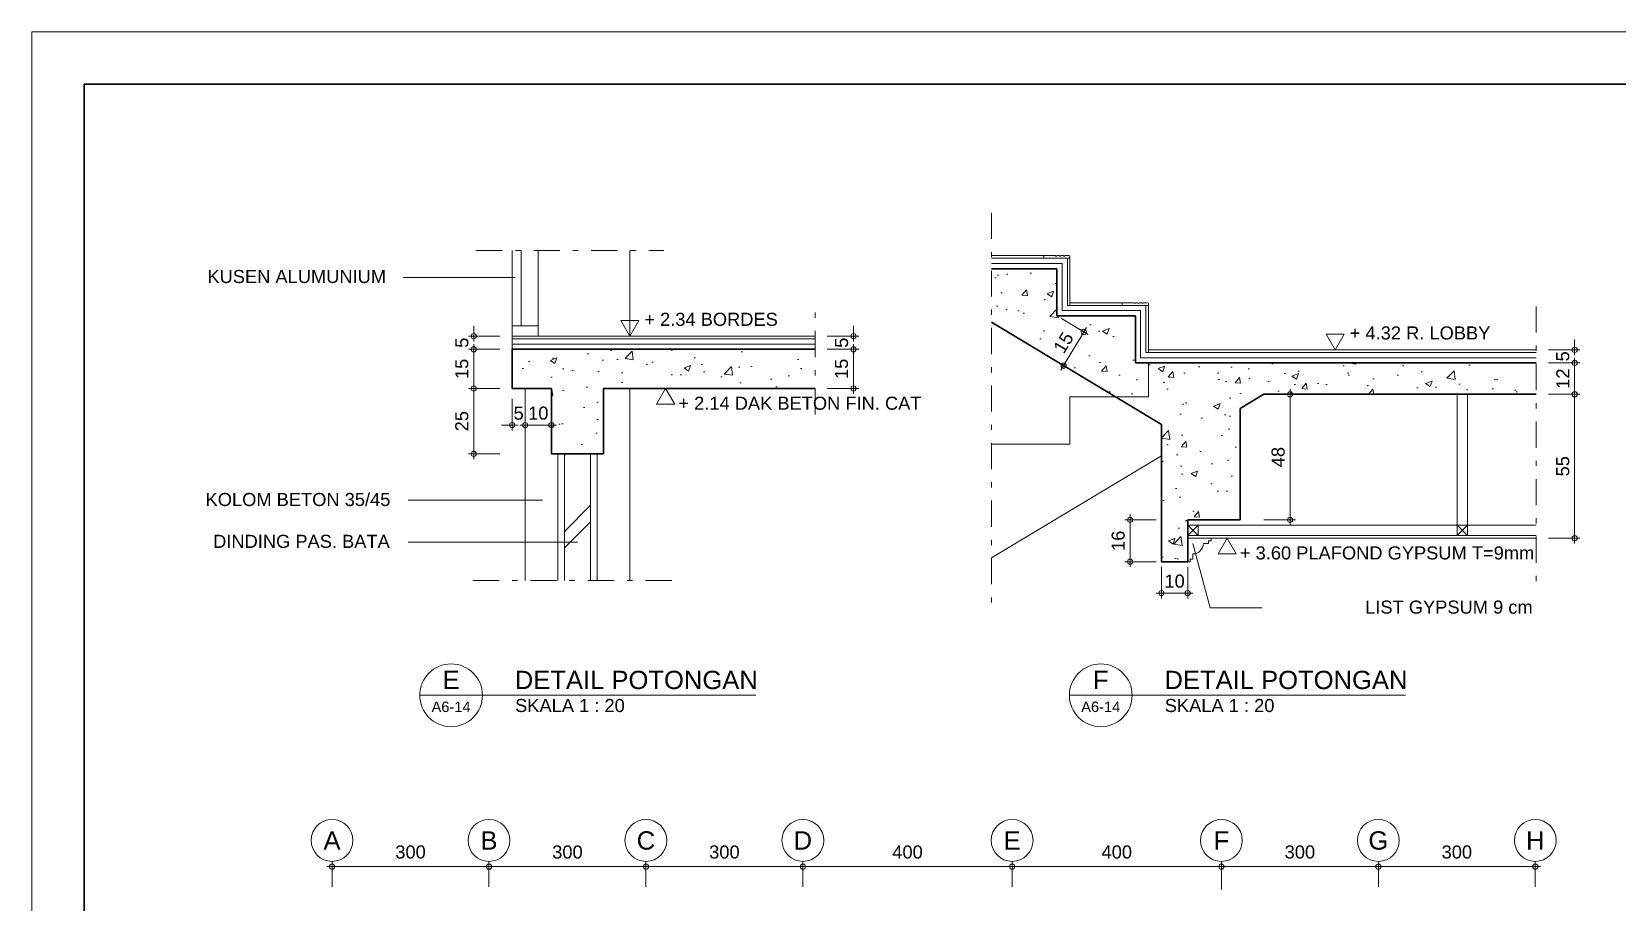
# Model space of a CAD drawing. Header units: millimetres. Extents: x -11 to 1625, y -267 to 180.
# Drawn here: x 911.21 to 941.52, y -118.64 to -102 of the extents above; entities that cross this region are included whole.
import ezdxf
from ezdxf.enums import TextEntityAlignment as Align

# ---------------------------------------------------------------- set-up
doc = ezdxf.new("R2010")
doc.units = ezdxf.units.MM
doc.linetypes.add('DASHDOT', pattern=[1, 0.5, -0.25, 0, -0.25])
for name, color, linetype, lineweight in [('ars', 11, 'Continuous', 5), ('blk', 1, 'Continuous', 30), ('GRS KOP', 1, 'Continuous', 35), ('kop', 7, 'Continuous', 20), ('kus', 63, 'Continuous', 15), ('lan', 7, 'Continuous', 15), ('not', 7, 'Continuous', 20), ('pla', 213, 'Continuous', 15), ('tem', 5, 'Continuous', 20), ('u', 6, 'Continuous', 20)]:
    doc.layers.add(name, color=color, linetype=linetype, lineweight=lineweight)
doc.styles.add('BARU', font='complex.shx')
doc.styles.add('S', font='SIMPLEX', dxfattribs={"width": 1.1})
doc.styles.get("Standard").update_dxf_attribs({"font": 'ARIALUNI.TTF'})
doc.linetypes.add('BATTING', pattern='A,0.0001,-0.1,[134,ltypeshp.shx,S=0.1,R=0,X=-0.1,Y=0],-0.2,[134,ltypeshp.shx,S=0.1,R=180,X=0.1,Y=0],-0.1', length=0.4001)
doc.dimstyles.new('SK-20', dxfattribs={"dimtxt": 0.25, "dimasz": 0.1, "dimexe": 0.1, "dimexo": 0, "dimgap": 0.1, "dimtad": 1, "dimdec": 0, "dimlfac": 20, "dimzin": 12, "dimdsep": 46, "dimtxsty": 'Standard', "dimblk": 'BULAT', "dimcen": 0.1, "dimdle": 0.1, "dimclrd": 256, "dimclre": 256, "dimclrt": 256, "dimadec": 0, "dimazin": 3, "dimtfac": 1, "dimtdec": 0, "dimtix": 1, "dimtofl": 0, "dimtmove": 0, "dimatfit": 3, "dimldrblk": 'BULAT', "dimfxl": 0, "dimtolj": 1, "dimtzin": 0, "dimlwd": -1, "dimlwe": -1, "dimarcsym": 0})
doc.dimstyles.new('SK100', dxfattribs={"dimtxt": 0.25, "dimasz": 0.1, "dimexe": 0.1, "dimexo": 0, "dimgap": 0.15, "dimtad": 1, "dimdec": 0, "dimlfac": 100, "dimzin": 12, "dimdsep": 46, "dimtxsty": 'Standard', "dimblk": 'BULAT', "dimcen": 0.1, "dimclrd": 256, "dimclre": 256, "dimclrt": 256, "dimadec": 0, "dimazin": 3, "dimtfac": 1, "dimtdec": 0, "dimtofl": 0, "dimtmove": 0, "dimatfit": 3, "dimldrblk": 'BULAT', "dimfxl": 0, "dimtolj": 1, "dimtzin": 0, "dimlwd": -1, "dimlwe": -1, "dimarcsym": 0})

# ---------------------------------------------------------------- blocks, each defined once
blk = doc.blocks.new('PEIL')
blk.add_lwpolyline([(-0.188, 0.325), (0.188, 0.325), (0, 0)], close=True)
at = {"style": 'S', "width": 1.1, "flags": 4}
blk.add_attdef('CAT', (0.265, 0.036), '', height=0.2, dxfattribs=at)
blk = doc.blocks.new('BULAT')
for p, q in [((-1, 0), (1, 0)), ((0, -1), (0, 1))]:
    blk.add_line(p, q)
blk.add_circle((0, 0), 0.5)
blk = doc.blocks.new('*D2937')
at = {"layer": 'Defpoints', "color": 0, "ltscale": 0.15}
for p in [(920.164, -107.819), (919.664, -108.069), (920.164, -108.069)]:
    blk.add_point(p, dxfattribs=at)
at = {"layer": 'u', "ltscale": 0.15}
for p, q in [((920.164, -107.819), (919.564, -107.819)), ((919.664, -107.719), (919.664, -107.619)), ((920.164, -108.069), (919.564, -108.069)), ((919.664, -108.169), (919.664, -108.269))]:
    blk.add_line(p, q, dxfattribs=at)
at = {"layer": 'u', "ltscale": 0.15, "xscale": 0.1, "yscale": 0.1, "zscale": 0.1}
for p, rotation in [((919.664, -107.819), 270), ((919.664, -108.069), 90)]:
    blk.add_blockref('BULAT', p, dxfattribs=dict(at, rotation=rotation))
at = {"layer": 'u', "ltscale": 0.15, "insert": (919.437, -107.944), "char_height": 0.25, "attachment_point": 5, "rotation": 90}
blk.add_mtext('\\A1;5', dxfattribs=at)
blk = doc.blocks.new('*D2938')
at = {"layer": 'Defpoints', "color": 0, "ltscale": 0.15}
for p in [(920.164, -108.069), (919.664, -108.819), (920.164, -108.819)]:
    blk.add_point(p, dxfattribs=at)
at = {"layer": 'u', "ltscale": 0.15}
for p, q in [((920.164, -108.069), (919.564, -108.069)), ((919.664, -108.169), (919.664, -108.719)), ((920.164, -108.819), (919.564, -108.819))]:
    blk.add_line(p, q, dxfattribs=at)
at = {"layer": 'u', "ltscale": 0.15, "xscale": 0.1, "yscale": 0.1, "zscale": 0.1}
for p, rotation in [((919.664, -108.069), 90), ((919.664, -108.819), 270)]:
    blk.add_blockref('BULAT', p, dxfattribs=dict(at, rotation=rotation))
at = {"layer": 'u', "ltscale": 0.15, "insert": (919.436, -108.444), "char_height": 0.25, "attachment_point": 5, "rotation": 90}
blk.add_mtext('\\A1;15', dxfattribs=at)
blk = doc.blocks.new('*D2939')
at = {"layer": 'Defpoints', "color": 0, "ltscale": 0.15}
for p in [(920.164, -108.819), (919.664, -110.069), (920.164, -110.069)]:
    blk.add_point(p, dxfattribs=at)
at = {"layer": 'u', "ltscale": 0.15}
for p, q in [((920.164, -108.819), (919.564, -108.819)), ((919.664, -108.919), (919.664, -109.969)), ((920.164, -110.069), (919.564, -110.069))]:
    blk.add_line(p, q, dxfattribs=at)
at = {"layer": 'u', "ltscale": 0.15, "xscale": 0.1, "yscale": 0.1, "zscale": 0.1}
for p, rotation in [((919.664, -108.819), 90), ((919.664, -110.069), 270)]:
    blk.add_blockref('BULAT', p, dxfattribs=dict(at, rotation=rotation))
at = {"layer": 'u', "ltscale": 0.15, "insert": (919.436, -109.444), "char_height": 0.25, "attachment_point": 5, "rotation": 90}
blk.add_mtext('\\A1;25', dxfattribs=at)
blk = doc.blocks.new('*D2940')
at = {"layer": 'Defpoints', "color": 0, "ltscale": 0.15}
for p in [(920.397, -109.019), (920.647, -109.019), (920.647, -109.519)]:
    blk.add_point(p, dxfattribs=at)
at = {"layer": 'u', "ltscale": 0.15}
for p, q in [((920.397, -109.019), (920.397, -109.619)), ((920.647, -109.019), (920.647, -109.619)), ((920.297, -109.519), (920.197, -109.519)), ((920.747, -109.519), (920.847, -109.519))]:
    blk.add_line(p, q, dxfattribs=at)
at = {"layer": 'u', "ltscale": 0.15, "xscale": 0.1, "yscale": 0.1, "zscale": 0.1}
blk.add_blockref('BULAT', (920.397, -109.519), dxfattribs=at)
at = {"layer": 'u', "ltscale": 0.15, "xscale": 0.1, "yscale": 0.1, "zscale": 0.1, "rotation": 180}
blk.add_blockref('BULAT', (920.647, -109.519), dxfattribs=at)
at = {"layer": 'u', "ltscale": 0.15, "insert": (920.522, -109.292), "char_height": 0.25, "attachment_point": 5}
blk.add_mtext('\\A1;5', dxfattribs=at)
blk = doc.blocks.new('*D2941')
at = {"layer": 'Defpoints', "color": 0, "ltscale": 0.15}
for p in [(920.647, -109.019), (921.147, -109.019), (921.147, -109.519)]:
    blk.add_point(p, dxfattribs=at)
at = {"layer": 'u', "ltscale": 0.15}
for p, q in [((920.647, -109.019), (920.647, -109.619)), ((921.147, -109.019), (921.147, -109.619)), ((920.747, -109.519), (921.047, -109.519))]:
    blk.add_line(p, q, dxfattribs=at)
at = {"layer": 'u', "ltscale": 0.15, "xscale": 0.1, "yscale": 0.1, "zscale": 0.1, "rotation": 180}
blk.add_blockref('BULAT', (920.647, -109.519), dxfattribs=at)
at = {"layer": 'u', "ltscale": 0.15, "xscale": 0.1, "yscale": 0.1, "zscale": 0.1}
blk.add_blockref('BULAT', (921.147, -109.519), dxfattribs=at)
at = {"layer": 'u', "ltscale": 0.15, "insert": (920.897, -109.291), "char_height": 0.25, "attachment_point": 5}
blk.add_mtext('\\A1;10', dxfattribs=at)
blk = doc.blocks.new('PEILA')
blk.add_lwpolyline([(-0.188, -0.325), (0.188, -0.325), (0, 0)], close=True)
at = {"style": 'S', "width": 1.1, "flags": 4}
blk.add_attdef('CAT', (0.265, -0.289), '', height=0.2, dxfattribs=at)
blk = doc.blocks.new('*D2942')
at = {"layer": 'Defpoints', "color": 0, "ltscale": 0.15}
for p in [(940.207, -108.08), (940.207, -108.33), (940.707, -108.33)]:
    blk.add_point(p, dxfattribs=at)
at = {"layer": 'u', "ltscale": 0.15}
for p, q in [((940.707, -107.98), (940.707, -107.88)), ((940.207, -108.08), (940.807, -108.08)), ((940.207, -108.33), (940.807, -108.33)), ((940.707, -108.43), (940.707, -108.53))]:
    blk.add_line(p, q, dxfattribs=at)
at = {"layer": 'u', "ltscale": 0.15, "xscale": 0.1, "yscale": 0.1, "zscale": 0.1}
for p, rotation in [((940.707, -108.08), 270), ((940.707, -108.33), 90)]:
    blk.add_blockref('BULAT', p, dxfattribs=dict(at, rotation=rotation))
at = {"layer": 'u', "ltscale": 0.15, "insert": (940.48, -108.205), "char_height": 0.25, "attachment_point": 5, "rotation": 90}
blk.add_mtext('\\A1;5', dxfattribs=at)
blk = doc.blocks.new('*D2943')
at = {"layer": 'Defpoints', "color": 0, "ltscale": 0.15}
for p in [(940.207, -108.33), (940.207, -108.93), (940.707, -108.93)]:
    blk.add_point(p, dxfattribs=at)
at = {"layer": 'u', "ltscale": 0.15}
for p, q in [((940.207, -108.33), (940.807, -108.33)), ((940.707, -108.43), (940.707, -108.83)), ((940.207, -108.93), (940.807, -108.93))]:
    blk.add_line(p, q, dxfattribs=at)
at = {"layer": 'u', "ltscale": 0.15, "xscale": 0.1, "yscale": 0.1, "zscale": 0.1}
for p, rotation in [((940.707, -108.33), 90), ((940.707, -108.93), 270)]:
    blk.add_blockref('BULAT', p, dxfattribs=dict(at, rotation=rotation))
at = {"layer": 'u', "ltscale": 0.15, "insert": (940.481, -108.63), "char_height": 0.25, "attachment_point": 5, "rotation": 90}
blk.add_mtext('\\A1;12', dxfattribs=at)
blk = doc.blocks.new('*D2944')
at = {"layer": 'Defpoints', "color": 0, "ltscale": 0.15}
for p in [(932.81, -112.23), (933.31, -112.23), (933.31, -112.73)]:
    blk.add_point(p, dxfattribs=at)
at = {"layer": 'u', "ltscale": 0.15}
for p, q in [((932.81, -112.23), (932.81, -112.83)), ((933.31, -112.23), (933.31, -112.83)), ((932.91, -112.73), (933.21, -112.73))]:
    blk.add_line(p, q, dxfattribs=at)
at = {"layer": 'u', "ltscale": 0.15, "xscale": 0.1, "yscale": 0.1, "zscale": 0.1, "rotation": 180}
blk.add_blockref('BULAT', (932.81, -112.73), dxfattribs=at)
at = {"layer": 'u', "ltscale": 0.15, "xscale": 0.1, "yscale": 0.1, "zscale": 0.1}
blk.add_blockref('BULAT', (933.31, -112.73), dxfattribs=at)
at = {"layer": 'u', "ltscale": 0.15, "insert": (933.06, -112.502), "char_height": 0.25, "attachment_point": 5}
blk.add_mtext('\\A1;10', dxfattribs=at)
blk = doc.blocks.new('*D2945')
at = {"layer": 'Defpoints', "color": 0, "ltscale": 0.15}
for p in [(932.21, -111.33), (932.71, -111.33), (932.71, -112.13)]:
    blk.add_point(p, dxfattribs=at)
at = {"layer": 'u', "ltscale": 0.15}
for p, q in [((932.71, -111.33), (932.11, -111.33)), ((932.21, -112.03), (932.21, -111.43)), ((932.71, -112.13), (932.11, -112.13))]:
    blk.add_line(p, q, dxfattribs=at)
at = {"layer": 'u', "ltscale": 0.15, "xscale": 0.1, "yscale": 0.1, "zscale": 0.1}
for p, rotation in [((932.21, -111.33), 90), ((932.21, -112.13), 270)]:
    blk.add_blockref('BULAT', p, dxfattribs=dict(at, rotation=rotation))
at = {"layer": 'u', "ltscale": 0.15, "insert": (931.983, -111.73), "char_height": 0.25, "attachment_point": 5, "rotation": 90}
blk.add_mtext('\\A1;16', dxfattribs=at)
blk = doc.blocks.new('*D2946')
at = {"layer": 'Defpoints', "color": 0, "ltscale": 0.15}
for p in [(934.768, -108.93), (935.268, -108.93), (934.768, -111.33)]:
    blk.add_point(p, dxfattribs=at)
at = {"layer": 'u', "ltscale": 0.15}
for p, q in [((934.768, -108.93), (935.368, -108.93)), ((935.268, -111.23), (935.268, -109.03)), ((934.768, -111.33), (935.368, -111.33))]:
    blk.add_line(p, q, dxfattribs=at)
at = {"layer": 'u', "ltscale": 0.15, "xscale": 0.1, "yscale": 0.1, "zscale": 0.1}
for p, rotation in [((935.268, -108.93), 90), ((935.268, -111.33), 270)]:
    blk.add_blockref('BULAT', p, dxfattribs=dict(at, rotation=rotation))
at = {"layer": 'u', "ltscale": 0.15, "insert": (935.04, -110.13), "char_height": 0.25, "attachment_point": 5, "rotation": 90}
blk.add_mtext('\\A1;48', dxfattribs=at)
blk = doc.blocks.new('*D2947')
at = {"layer": 'Defpoints', "color": 0, "ltscale": 0.15}
for p in [(930.896, -107.481), (930.51, -108.124), (930.939, -108.382)]:
    blk.add_point(p, dxfattribs=at)
at = {"layer": 'u', "ltscale": 0.15}
for p, q in [((930.896, -107.481), (931.411, -107.79)), ((931.273, -107.824), (930.99, -108.296)), ((930.51, -108.124), (931.025, -108.433))]:
    blk.add_line(p, q, dxfattribs=at)
at = {"layer": 'u', "ltscale": 0.15, "xscale": 0.1, "yscale": 0.1, "zscale": 0.1}
for p, rotation in [((931.325, -107.738), 59.03624346792417), ((930.939, -108.382), 239.0362434679241)]:
    blk.add_blockref('BULAT', p, dxfattribs=dict(at, rotation=rotation))
at = {"layer": 'u', "ltscale": 0.15, "insert": (930.937, -107.943), "char_height": 0.25, "attachment_point": 5, "rotation": 59.0362}
blk.add_mtext('\\A1;15', dxfattribs=at)
blk = doc.blocks.new('Ndtpd')
blk.add_line((0.747, 0), (-0.747, 0))
blk.add_circle((0, 0), 0.747)
at = {"flags": 4}
for tag, height, p in [('NO', 0.5, (0, 0.148)), ('NOLBR', 0.3, (0, -0.398))]:
    blk.add_attdef(tag, text='', height=height, dxfattribs=at).set_placement(p, align=Align.CENTER)
for tag, p, height in [('NDTPD', (1.516, 0.148), 0.5), ('SKALA', (1.523, -0.398), 0.3)]:
    blk.add_attdef(tag, p, '', height=height, dxfattribs=at)
blk = doc.blocks.new('*D2961')
at = {"layer": 'Defpoints', "color": 0, "ltscale": 0.15}
for p in [(926.422, -107.819), (926.422, -108.069), (926.922, -108.069)]:
    blk.add_point(p, dxfattribs=at)
at = {"layer": 'u', "ltscale": 0.15}
for p, q in [((926.422, -107.819), (927.022, -107.819)), ((926.922, -107.719), (926.922, -107.619)), ((926.422, -108.069), (927.022, -108.069)), ((926.922, -108.169), (926.922, -108.269))]:
    blk.add_line(p, q, dxfattribs=at)
at = {"layer": 'u', "ltscale": 0.15, "xscale": 0.1, "yscale": 0.1, "zscale": 0.1}
for p, rotation in [((926.922, -107.819), 270), ((926.922, -108.069), 90)]:
    blk.add_blockref('BULAT', p, dxfattribs=dict(at, rotation=rotation))
at = {"layer": 'u', "ltscale": 0.15, "insert": (926.695, -107.944), "char_height": 0.25, "attachment_point": 5, "rotation": 90}
blk.add_mtext('\\A1;5', dxfattribs=at)
blk = doc.blocks.new('*D2962')
at = {"layer": 'Defpoints', "color": 0, "ltscale": 0.15}
for p in [(926.422, -108.069), (926.422, -108.819), (926.922, -108.819)]:
    blk.add_point(p, dxfattribs=at)
at = {"layer": 'u', "ltscale": 0.15}
for p, q in [((926.422, -108.069), (927.022, -108.069)), ((926.922, -108.169), (926.922, -108.719)), ((926.422, -108.819), (927.022, -108.819))]:
    blk.add_line(p, q, dxfattribs=at)
at = {"layer": 'u', "ltscale": 0.15, "xscale": 0.1, "yscale": 0.1, "zscale": 0.1}
for p, rotation in [((926.922, -108.069), 90), ((926.922, -108.819), 270)]:
    blk.add_blockref('BULAT', p, dxfattribs=dict(at, rotation=rotation))
at = {"layer": 'u', "ltscale": 0.15, "insert": (926.694, -108.444), "char_height": 0.25, "attachment_point": 5, "rotation": 90}
blk.add_mtext('\\A1;15', dxfattribs=at)
blk = doc.blocks.new('*D2849')
at = {"layer": 'Defpoints', "color": 0, "ltscale": 0.15}
for p in [(940.207, -108.93), (940.207, -111.68), (940.707, -111.68)]:
    blk.add_point(p, dxfattribs=at)
at = {"layer": 'u', "ltscale": 0.15}
for p, q in [((940.207, -108.93), (940.807, -108.93)), ((940.707, -109.03), (940.707, -111.58)), ((940.207, -111.68), (940.807, -111.68))]:
    blk.add_line(p, q, dxfattribs=at)
at = {"layer": 'u', "ltscale": 0.15, "xscale": 0.1, "yscale": 0.1, "zscale": 0.1}
for p, rotation in [((940.707, -108.93), 90), ((940.707, -111.68), 270)]:
    blk.add_blockref('BULAT', p, dxfattribs=dict(at, rotation=rotation))
at = {"layer": 'u', "ltscale": 0.15, "insert": (940.48, -110.305), "char_height": 0.25, "attachment_point": 5, "rotation": 90}
blk.add_mtext('\\A1;55', dxfattribs=at)
blk = doc.blocks.new('kop')
at = {"layer": 'GRS KOP'}
blk.add_lwpolyline([(1, 54), (83, 54), (83, 1), (1, 1)], close=True, dxfattribs=at)
at = {"layer": 'kop', "color": 7}
for p, q in [((84, 55), (0, 55)), ((0, 55), (0, 0))]:
    blk.add_line(p, q, dxfattribs=at)
at = {"layer": 'kop', "style": 'BARU', "flags": 4}
for p, height in [((73.8, 5.4), 0.35), ((80.303, 5.382), 0.25), ((73.8, 4.9), 0.35), ((80.303, 4.882), 0.25), ((73.8, 4.4), 0.35), ((80.303, 4.382), 0.25)]:
    blk.add_attdef('-', p, '', height=height, dxfattribs=at)
at = {"layer": 'kop', "flags": 4}
for tag, p in [('AR-00', (78.057, 2.648)), ('00', (81.238, 2.647))]:
    blk.add_attdef(tag, text='', height=0.35, dxfattribs=at).set_placement(p, align=Align.MIDDLE)
blk = doc.blocks.new('*D3276')
at = {"layer": 'Defpoints', "color": 0, "ltscale": 0.15}
for p in [(919.955, -117.957), (916.955, -118.345), (919.955, -118.345)]:
    blk.add_point(p, dxfattribs=at)
at = {"layer": 'u', "ltscale": 0.15}
for p, q in [((916.955, -118.345), (916.955, -117.857)), ((919.955, -118.345), (919.955, -117.857)), ((917.055, -117.957), (919.855, -117.957))]:
    blk.add_line(p, q, dxfattribs=at)
at = {"layer": 'u', "ltscale": 0.15, "xscale": 0.1, "yscale": 0.1, "zscale": 0.1, "rotation": 180}
blk.add_blockref('BULAT', (916.955, -117.957), dxfattribs=at)
at = {"layer": 'u', "ltscale": 0.15, "xscale": 0.1, "yscale": 0.1, "zscale": 0.1}
blk.add_blockref('BULAT', (919.955, -117.957), dxfattribs=at)
at = {"layer": 'u', "ltscale": 0.15, "insert": (918.455, -117.679), "char_height": 0.25, "attachment_point": 5}
blk.add_mtext('\\A1;300', dxfattribs=at)
blk = doc.blocks.new('*D3277')
at = {"layer": 'Defpoints', "color": 0, "ltscale": 0.15}
for p in [(922.955, -117.957), (919.955, -118.345), (922.955, -118.345)]:
    blk.add_point(p, dxfattribs=at)
at = {"layer": 'u', "ltscale": 0.15}
for p, q in [((919.955, -118.345), (919.955, -117.857)), ((922.955, -118.345), (922.955, -117.857)), ((920.055, -117.957), (922.855, -117.957))]:
    blk.add_line(p, q, dxfattribs=at)
at = {"layer": 'u', "ltscale": 0.15, "xscale": 0.1, "yscale": 0.1, "zscale": 0.1, "rotation": 180}
blk.add_blockref('BULAT', (919.955, -117.957), dxfattribs=at)
at = {"layer": 'u', "ltscale": 0.15, "xscale": 0.1, "yscale": 0.1, "zscale": 0.1}
blk.add_blockref('BULAT', (922.955, -117.957), dxfattribs=at)
at = {"layer": 'u', "ltscale": 0.15, "insert": (921.455, -117.679), "char_height": 0.25, "attachment_point": 5}
blk.add_mtext('\\A1;300', dxfattribs=at)
blk = doc.blocks.new('*D3278')
at = {"layer": 'Defpoints', "color": 0, "ltscale": 0.15}
for p in [(925.955, -117.957), (922.955, -118.345), (925.955, -118.345)]:
    blk.add_point(p, dxfattribs=at)
at = {"layer": 'u', "ltscale": 0.15}
for p, q in [((922.955, -118.345), (922.955, -117.857)), ((925.955, -118.345), (925.955, -117.857)), ((923.055, -117.957), (925.855, -117.957))]:
    blk.add_line(p, q, dxfattribs=at)
at = {"layer": 'u', "ltscale": 0.15, "xscale": 0.1, "yscale": 0.1, "zscale": 0.1, "rotation": 180}
blk.add_blockref('BULAT', (922.955, -117.957), dxfattribs=at)
at = {"layer": 'u', "ltscale": 0.15, "xscale": 0.1, "yscale": 0.1, "zscale": 0.1}
blk.add_blockref('BULAT', (925.955, -117.957), dxfattribs=at)
at = {"layer": 'u', "ltscale": 0.15, "insert": (924.455, -117.679), "char_height": 0.25, "attachment_point": 5}
blk.add_mtext('\\A1;300', dxfattribs=at)
blk = doc.blocks.new('*D3279')
at = {"layer": 'Defpoints', "color": 0, "ltscale": 0.15}
for p in [(933.955, -117.957), (929.955, -118.345), (933.955, -118.393)]:
    blk.add_point(p, dxfattribs=at)
at = {"layer": 'u', "ltscale": 0.15}
for p, q in [((929.955, -118.345), (929.955, -117.857)), ((933.955, -118.393), (933.955, -117.857)), ((930.055, -117.957), (933.855, -117.957))]:
    blk.add_line(p, q, dxfattribs=at)
at = {"layer": 'u', "ltscale": 0.15, "xscale": 0.1, "yscale": 0.1, "zscale": 0.1, "rotation": 180}
blk.add_blockref('BULAT', (929.955, -117.957), dxfattribs=at)
at = {"layer": 'u', "ltscale": 0.15, "xscale": 0.1, "yscale": 0.1, "zscale": 0.1}
blk.add_blockref('BULAT', (933.955, -117.957), dxfattribs=at)
at = {"layer": 'u', "ltscale": 0.15, "insert": (931.955, -117.679), "char_height": 0.25, "attachment_point": 5}
blk.add_mtext('\\A1;400', dxfattribs=at)
blk = doc.blocks.new('*D3280')
at = {"layer": 'Defpoints', "color": 0, "ltscale": 0.15}
for p in [(936.955, -117.957), (933.955, -118.393), (936.955, -118.345)]:
    blk.add_point(p, dxfattribs=at)
at = {"layer": 'u', "ltscale": 0.15}
for p, q in [((933.955, -118.393), (933.955, -117.857)), ((936.955, -118.345), (936.955, -117.857)), ((934.055, -117.957), (936.855, -117.957))]:
    blk.add_line(p, q, dxfattribs=at)
at = {"layer": 'u', "ltscale": 0.15, "xscale": 0.1, "yscale": 0.1, "zscale": 0.1, "rotation": 180}
blk.add_blockref('BULAT', (933.955, -117.957), dxfattribs=at)
at = {"layer": 'u', "ltscale": 0.15, "xscale": 0.1, "yscale": 0.1, "zscale": 0.1}
blk.add_blockref('BULAT', (936.955, -117.957), dxfattribs=at)
at = {"layer": 'u', "ltscale": 0.15, "insert": (935.455, -117.679), "char_height": 0.25, "attachment_point": 5}
blk.add_mtext('\\A1;300', dxfattribs=at)
blk = doc.blocks.new('*D3281')
at = {"layer": 'Defpoints', "color": 0, "ltscale": 0.15}
for p in [(929.955, -117.957), (925.955, -118.345), (929.955, -118.345)]:
    blk.add_point(p, dxfattribs=at)
at = {"layer": 'u', "ltscale": 0.15}
for p, q in [((925.955, -118.345), (925.955, -117.857)), ((929.955, -118.345), (929.955, -117.857)), ((926.055, -117.957), (929.855, -117.957))]:
    blk.add_line(p, q, dxfattribs=at)
at = {"layer": 'u', "ltscale": 0.15, "xscale": 0.1, "yscale": 0.1, "zscale": 0.1, "rotation": 180}
blk.add_blockref('BULAT', (925.955, -117.957), dxfattribs=at)
at = {"layer": 'u', "ltscale": 0.15, "xscale": 0.1, "yscale": 0.1, "zscale": 0.1}
blk.add_blockref('BULAT', (929.955, -117.957), dxfattribs=at)
at = {"layer": 'u', "ltscale": 0.15, "insert": (927.955, -117.679), "char_height": 0.25, "attachment_point": 5}
blk.add_mtext('\\A1;400', dxfattribs=at)
blk = doc.blocks.new('*D3282')
at = {"layer": 'Defpoints', "color": 0, "ltscale": 0.15}
for p in [(939.955, -117.957), (936.955, -118.345), (939.955, -118.345)]:
    blk.add_point(p, dxfattribs=at)
at = {"layer": 'u', "ltscale": 0.15}
for p, q in [((936.955, -118.345), (936.955, -117.857)), ((939.955, -118.345), (939.955, -117.857)), ((937.055, -117.957), (939.855, -117.957))]:
    blk.add_line(p, q, dxfattribs=at)
at = {"layer": 'u', "ltscale": 0.15, "xscale": 0.1, "yscale": 0.1, "zscale": 0.1, "rotation": 180}
blk.add_blockref('BULAT', (936.955, -117.957), dxfattribs=at)
at = {"layer": 'u', "ltscale": 0.15, "xscale": 0.1, "yscale": 0.1, "zscale": 0.1}
blk.add_blockref('BULAT', (939.955, -117.957), dxfattribs=at)
at = {"layer": 'u', "ltscale": 0.15, "insert": (938.455, -117.679), "char_height": 0.25, "attachment_point": 5}
blk.add_mtext('\\A1;300', dxfattribs=at)
blk = doc.blocks.new('NAV')
blk.add_circle((0, -0.4), 0.4)
at = {"style": 'S', "width": 0.75, "flags": 4}
blk.add_attdef('AV', text='', height=0.3, dxfattribs=at).set_placement((0, -0.4), align=Align.MIDDLE)

msp = doc.modelspace()

# ---------------------------------------------------------------- hatches: boundary and pattern name
at = {"layer": 'ars'}
h = msp.add_hatch(dxfattribs=at)
h.set_pattern_fill('TEMBOK', color=256, scale=1.25)
h.set_pattern_definition([(45, (851.668, -368.6639), (-0.8838835, 0.8838835), []), (45, (851.9805, -368.6639), (-0.8838835, 0.8838835), [])])
h.paths.add_polyline_path([(921.3968622, -112.4888996), (921.8968622, -112.4888996), (921.8968622, -110.068882), (921.3968622, -110.068882)])
at = {"layer": 'lan'}
h = msp.add_hatch(dxfattribs=at)
h.set_pattern_fill('AR-CONC', color=256, scale=0.007)
h.set_pattern_definition([(50, (619.1217, -216.6709), (1.2752927, -0.1115736), [0.13335, -1.46685]), (355, (619.1217, -216.6709), (-0.246704, 1.337398), [0.10668, -1.173484]), (100.45144, (619.228, -216.6802), (1.0285887, 1.2258243), [0.11333, -1.2466317]), (46.1842, (619.1217, -216.3153), (1.897553, -0.294296), [0.200025, -2.200275]), (96.63556, (619.2799, -216.3399), (1.661829, 1.731983), [0.169995, -1.869949]), (351.18415, (619.1217, -216.3153), (1.661829, 1.731983), [0.16002, -1.760218]), (21, (619.2995, -216.4042), (1.0613007, -0.7158564), [0.13335, -1.46685]), (326, (619.2995, -216.4042), (0.432614, 1.289316), [0.10668, -1.17348]), (71.45144, (619.388, -216.4639), (1.493915, 0.5734594), [0.11333, -1.2466296]), (37.5, (619.12174, -216.67093), (0.0216202, 0.5918853), [0, -1.159256, 0, -1.19126, 0, -1.177925]), (7.5, (619.12174, -216.67093), (0.4677376, 0.701264), [0, -0.679196, 0, -1.132586, 0, -0.448945]), (327.5, (618.72525, -216.67093), (0.94913417, -0.0401012), [0, -0.4445, 0, -1.38684, 0, -1.84023]), (317.5, (618.54745, -216.6709), (1.0369043, 0.1779854), [0, -0.57785, 0, -0.921004, 0, -1.30683])])
h.paths.add_polyline_path([(939.9738216, -108.3297319), (932.5603837, -108.3297319), (932.5603837, -108.9797319), (931.9359791, -108.9797319), (932.8103837, -109.5043746), (932.8103837, -112.1297319), (933.3103837, -112.1297319), (933.3103837, -111.6797319), (933.3103837, -111.3297319), (934.3103837, -111.3297319), (934.3103837, -109.2043746), (934.7681217, -108.9297319), (939.9738216, -108.9297319)])
h.paths.add_polyline_path([(932.3103837, -107.4297319), (930.8103837, -107.4297319), (930.8103837, -106.5297319), (929.5603837, -106.5297319), (929.5603837, -107.5543746), (931.9359791, -108.9797319), (932.5603837, -108.9797319), (932.5603837, -108.3297319), (932.3103837, -108.3297319)])
h = msp.add_hatch(dxfattribs=at)
h.set_pattern_fill('AR-CONC', color=256, scale=0.007)
h.set_pattern_definition([(50, (613.8781, -178.1246), (1.2752927, -0.1115736), [0.13335, -1.46685]), (355, (613.878, -178.1246), (-0.246704, 1.337398), [0.10668, -1.173484]), (100.45144, (613.9843, -178.1339), (1.0285887, 1.2258243), [0.11333, -1.2466317]), (46.1842, (613.878, -177.769), (1.897553, -0.294296), [0.200025, -2.200275]), (96.63556, (614.0362, -177.7936), (1.661829, 1.731983), [0.169995, -1.869949]), (351.18415, (613.878, -177.769), (1.661829, 1.731983), [0.16002, -1.760218]), (21, (614.0559, -177.8579), (1.0613007, -0.7158564), [0.13335, -1.46685]), (326, (614.0559, -177.8579), (0.432614, 1.289316), [0.10668, -1.17348]), (71.45144, (614.1443, -177.9176), (1.493915, 0.5734594), [0.11333, -1.2466296]), (37.5, (613.87806, -178.12463), (0.0216202, 0.5918853), [0, -1.159256, 0, -1.19126, 0, -1.177925]), (7.5, (613.87806, -178.1246), (0.4677376, 0.701264), [0, -0.679196, 0, -1.132586, 0, -0.448945]), (327.5, (613.48156, -178.12463), (0.9491342, -0.0401012), [0, -0.4445, 0, -1.38684, 0, -1.84023]), (317.5, (613.3038, -178.1246), (1.0369043, 0.1779854), [0, -0.57785, 0, -0.921004, 0, -1.30683])])
h.paths.add_polyline_path([(920.3968622, -108.068882), (920.3968622, -108.818882), (921.1468622, -108.818882), (921.1468622, -110.068882), (922.1468622, -110.068882), (922.1468622, -108.818882), (926.1891242, -108.818882), (926.1891242, -108.068882)])

# ---------------------------------------------------------------- linework, layer by layer
at = {"layer": 'ars'}
for p, q in [((929.5603837, -106.2797319), (930.7853837, -106.2797319)), ((929.5603837, -106.3297319), (931.0603837, -106.3297319)), ((930.5603837, -106.3297319), (930.5603837, -106.2797319)), ((930.7853837, -106.2797319), (930.7853837, -106.2897319)), ((930.7853837, -106.2897319), (930.8103837, -106.2897319)), ((930.8103837, -106.2797319), (930.8603837, -106.2797319)), ((930.8103837, -106.2797319), (930.8103837, -106.2897319)), ((930.8603837, -106.2797319), (930.8603837, -106.2897319)), ((930.8603837, -106.2897319), (930.8853837, -106.2897319)), ((930.8853837, -106.2797319), (930.9353837, -106.2797319)), ((930.8853837, -106.2797319), (930.8853837, -106.2897319)), ((930.9353837, -106.2797319), (930.9353837, -106.2897319)), ((930.9353837, -106.2897319), (930.9603837, -106.2897319)), ((930.9603837, -106.2797319), (931.0403837, -106.2797319)), ((930.9603837, -106.2797319), (931.0403837, -106.2797319)), ((930.9603837, -106.2797319), (930.9603837, -106.2897319)), ((931.0103837, -107.2297319), (931.0103837, -106.3297319)), ((931.0603837, -107.2297319), (931.0603837, -106.2997319)), ((931.0103837, -107.2297319), (932.5603837, -107.2297319)), ((931.0603837, -107.1797319), (932.2853837, -107.1797319)), ((932.0603837, -107.2297319), (932.0603837, -107.1797319)), ((932.2853837, -107.1797319), (932.2853837, -107.1897319)), ((932.2853837, -107.1897319), (932.3103837, -107.1897319)), ((932.3103837, -107.1797319), (932.3603837, -107.1797319)), ((932.3103837, -107.1797319), (932.3103837, -107.1897319)), ((932.3603837, -107.1797319), (932.3603837, -107.1897319)), ((932.3603837, -107.1897319), (932.3853837, -107.1897319)), ((932.3853837, -107.1797319), (932.4353837, -107.1797319)), ((932.3853837, -107.1797319), (932.3853837, -107.1897319)), ((932.4353837, -107.1797319), (932.4353837, -107.1897319)), ((932.4353837, -107.1897319), (932.4603837, -107.1897319)), ((932.4603837, -107.1797319), (932.5403837, -107.1797319)), ((932.4603837, -107.1797319), (932.4603837, -107.1897319)), ((932.5103837, -108.1297319), (932.5103837, -107.2297319)), ((932.5603837, -108.1297319), (932.5603837, -107.1997319)), ((920.3968622, -107.868882), (926.1891242, -107.868882)), ((932.5103837, -108.1297319), (939.9738216, -108.1297319)), ((932.5603837, -108.0797319), (939.9738216, -108.0797319)), ((933.3103837, -111.6297319), (933.5103837, -111.4297319)), ((933.3103837, -111.4297319), (933.5103837, -111.6297319)), ((938.4603837, -111.6297319), (938.6603837, -111.4297319)), ((938.4603837, -111.4297319), (938.6603837, -111.6297319)), ((939.9738216, -111.6797319), (933.3103837, -111.6797319))]:
    msp.add_line(p, q, dxfattribs=at)
at = {"layer": 'ars', "linetype": 'BATTING', "ltscale": 0.25}
for p, q in [((929.5603837, -106.4297319), (930.9103837, -106.4297319)), ((930.9103837, -107.3297319), (930.9103837, -106.4297319)), ((930.9103837, -107.3297319), (932.4103837, -107.3297319)), ((932.4103837, -108.2297319), (932.4103837, -107.3297319)), ((920.3968622, -107.968882), (926.1891242, -107.968882)), ((932.4103837, -108.2297319), (939.9738216, -108.2297319))]:
    msp.add_line(p, q, dxfattribs=at)
at = {"layer": 'ars'}
msp.add_lwpolyline([(921.3968622, -112.4888996), (921.3968622, -110.068882), (921.8968622, -110.068882), (921.8968622, -112.4888996)], dxfattribs=at)
for centre in [(931.0403837, -106.2997319), (932.5403837, -107.1997319)]:
    msp.add_arc(centre, 0.02, 0, 90, dxfattribs=at)
at = {"layer": 'blk'}
for p, q in [((929.5603837, -106.5297319), (930.8103837, -106.5297319)), ((930.8103837, -106.5297319), (930.8103837, -107.4297319)), ((932.8103837, -109.5043746), (929.5603837, -107.5543746)), ((930.8103837, -107.4297319), (932.3103837, -107.4297319)), ((932.3103837, -107.4297319), (932.3103837, -108.3297319)), ((920.3968622, -108.068882), (926.1891242, -108.068882)), ((920.3968622, -108.068882), (920.3968622, -108.818882)), ((932.3103837, -108.3297319), (939.9738216, -108.3297319)), ((920.3968622, -108.818882), (921.1468622, -108.818882)), ((921.1468622, -110.068882), (921.1468622, -108.818882)), ((922.1468622, -108.818882), (926.1891242, -108.818882)), ((922.1468622, -110.068882), (922.1468622, -108.818882)), ((934.7681217, -108.9297319), (934.3103837, -109.2043746)), ((934.7681217, -108.9297319), (939.9738216, -108.9297319)), ((934.3103837, -109.2043746), (934.3103837, -111.3297319)), ((932.8103837, -109.5043746), (932.8103837, -112.1297319)), ((921.1468622, -110.068882), (922.1468622, -110.068882)), ((933.3103837, -111.3297319), (934.3103837, -111.3297319)), ((933.3103837, -111.3297319), (933.3103837, -112.1297319)), ((932.8103837, -112.1297319), (933.3103837, -112.1297319))]:
    msp.add_line(p, q, dxfattribs=at)
at = {"layer": 'kus'}
for p, q in [((920.3968622, -106.1839329), (920.3968622, -107.818882)), ((920.5718622, -106.1839329), (920.5718622, -107.618882)), ((920.8968622, -106.1839329), (920.8968622, -107.818882)), ((920.8968622, -107.618882), (920.3968622, -107.618882)), ((920.8968622, -107.818882), (920.3968622, -107.818882))]:
    msp.add_line(p, q, dxfattribs=at)
at = {"layer": 'lan'}
for p, q in [((920.3968622, -107.818882), (926.1891242, -107.818882)), ((920.3968622, -107.818882), (920.3968622, -108.068882)), ((932.5603837, -108.9797319), (932.5603837, -108.3297319)), ((931.0603837, -108.9797319), (932.5603837, -108.9797319)), ((931.0603837, -109.8797319), (931.0603837, -108.9797319)), ((929.5603837, -109.8797319), (931.0603837, -109.8797319)), ((932.8103837, -110.1043746), (929.5603837, -112.0543746))]:
    msp.add_line(p, q, dxfattribs=at)
msp.add_lwpolyline([(933.7103837, -111.7797319), (933.7103837, -111.7297319), (933.7603837, -111.7297319), (933.7603837, -111.6797319), (933.3103837, -111.6797319), (933.3103837, -112.1297319), (933.3603837, -112.1297319), (933.3603837, -112.0797319), (933.4103837, -112.0797319), (933.4103837, -111.9797319, 0.4142135624), (933.6103837, -111.7797319)], format="xyb", close=True, dxfattribs=at)
at = {"layer": 'not', "linetype": 'DASHDOT'}
for p, q in [((929.5603837, -105.4615748), (929.5603837, -113.0580668)), ((919.709424, -106.1839329), (923.29439, -106.1839329)), ((939.9738216, -107.2500826), (939.9738216, -112.6020931)), ((926.1891242, -109.318882), (926.1891242, -107.318882)), ((919.6468622, -112.4888996), (923.6468622, -112.4888996))]:
    msp.add_line(p, q, dxfattribs=at)
at = {"layer": 'not'}
for p, q in [((918.3172126, -106.694705), (920.4528996, -106.694705)), ((918.4127715, -110.9562596), (920.9760703, -110.9562596)), ((918.4127715, -111.7562596), (921.6468622, -111.7562596)), ((933.7409032, -113.0132475), (933.4103837, -111.7797319)), ((934.7322591, -113.0132475), (933.7409032, -113.0132475)), ((919.8304538, -114.6828277), (925.0574914, -114.6828277)), ((932.2484634, -114.6828277), (937.4755009, -114.6828277))]:
    msp.add_line(p, q, dxfattribs=at)
at = {"layer": 'pla'}
for p, q in [((938.4603837, -108.9297319), (938.4603837, -111.6297319)), ((938.6603837, -108.9297319), (938.6603837, -111.6297319)), ((939.9738216, -111.4297319), (933.3103837, -111.4297319)), ((933.5103837, -111.4297319), (933.5103837, -111.6297319)), ((939.9738216, -111.6297319), (933.3103837, -111.6297319))]:
    msp.add_line(p, q, dxfattribs=at)
at = {"layer": 'tem'}
for p, q in [((922.6468622, -106.1839329), (922.6468622, -107.818882)), ((920.6468622, -108.818882), (920.6468622, -112.4888996)), ((922.6468622, -108.818882), (922.6468622, -112.4888996)), ((921.2718622, -110.068882), (921.2718622, -112.4888996)), ((922.0218622, -112.4888996), (922.0218622, -110.068882))]:
    msp.add_line(p, q, dxfattribs=at)

# ---------------------------------------------------------------- block references
at = {"layer": 'kop'}
msp.add_blockref('kop', (911.2141622, -157), dxfattribs=at)
at = {"layer": 'not'}
ref = msp.add_blockref('PEIL', (922.6468622, -107.818882), dxfattribs=dict(at, xscale=0.9237604307034162, yscale=0.9237604307034162, zscale=0.9237604307034162))
ref.add_attrib('CAT', '+ 2.34 BORDES', (922.9235358, -107.6215761), dxfattribs={"layer": '0', "height": 0.25, "flags": 4})
ref = msp.add_blockref('PEIL', (936.1306487, -108.0797319), dxfattribs=dict(at, xscale=0.9237604307034011, yscale=0.9237604307034011, zscale=0.9237604307034011))
ref.add_attrib('CAT', '+ 4.32 R. LOBBY', (936.4073223, -107.882426), dxfattribs={"layer": '0', "height": 0.25, "flags": 4})
ref = msp.add_blockref('PEILA', (923.3312365, -108.818882), dxfattribs=dict(at, xscale=0.9237604307034011, yscale=0.9237604307034011, zscale=0.9237604307034011))
ref.add_attrib('CAT', '+ 2.14 DAK BETON FIN. CAT', (923.5745819, -109.2254338), dxfattribs={"layer": '0', "height": 0.25, "flags": 4})
ref = msp.add_blockref('PEILA', (934.0641373, -111.6797319), dxfattribs=dict(at, xscale=0.9237604307034011, yscale=0.9237604307034011, zscale=0.9237604307034011))
ref.add_attrib('CAT', '+ 3.60 PLAFOND GYPSUM T=9mm', (934.3074826, -112.0862837), dxfattribs={"layer": '0', "height": 0.25, "flags": 4})
ref = msp.add_blockref('Ndtpd', (919.2304538, -114.6828277), dxfattribs=dict(at, xscale=0.803212851405533, yscale=0.803212851405533, zscale=0.803212851405533))
ref.add_attrib('NO', 'E', dxfattribs={"layer": '0', "height": 0.35, "flags": 4}).set_placement((919.2301267, -114.5643019), align=Align.CENTER)
ref.add_attrib('NDTPD', 'DETAIL POTONGAN', (920.4481385, -114.5643019), dxfattribs={"layer": '0', "height": 0.35, "flags": 4})
ref.add_attrib('NOLBR', 'A6-14', dxfattribs={"layer": '0', "height": 0.2, "flags": 4}).set_placement((919.2301267, -115.0027976), align=Align.CENTER)
ref.add_attrib('SKALA', 'SKALA 1 : 20', (920.4539385, -115.0027976), dxfattribs={"layer": '0', "height": 0.25, "flags": 4})
ref = msp.add_blockref('Ndtpd', (931.6484634, -114.6828277), dxfattribs=dict(at, xscale=0.803212851405533, yscale=0.803212851405533, zscale=0.803212851405533))
ref.add_attrib('NO', 'F', dxfattribs={"layer": '0', "height": 0.35, "flags": 4}).set_placement((931.6481362, -114.5643019), align=Align.CENTER)
ref.add_attrib('NDTPD', 'DETAIL POTONGAN', (932.866148, -114.5643019), dxfattribs={"layer": '0', "height": 0.35, "flags": 4})
ref.add_attrib('NOLBR', 'A6-14', dxfattribs={"layer": '0', "height": 0.2, "flags": 4}).set_placement((931.6481362, -115.0027976), align=Align.CENTER)
ref.add_attrib('SKALA', 'SKALA 1 : 20', (932.8719481, -115.0027976), dxfattribs={"layer": '0', "height": 0.25, "flags": 4})
ref = msp.add_blockref('NAV', (916.9546157, -117.0567388), dxfattribs=at)
ref.add_attrib('AV', 'A', dxfattribs={"layer": '0', "height": 0.35, "flags": 4}).set_placement((916.9546157, -117.4567388), align=Align.MIDDLE)
ref = msp.add_blockref('NAV', (919.9546157, -117.0567388), dxfattribs=at)
ref.add_attrib('AV', 'B', dxfattribs={"layer": '0', "height": 0.35, "flags": 4}).set_placement((919.9546157, -117.4567388), align=Align.MIDDLE)
ref = msp.add_blockref('NAV', (922.9546157, -117.0567388), dxfattribs=at)
ref.add_attrib('AV', 'C', dxfattribs={"layer": '0', "height": 0.35, "flags": 4}).set_placement((922.9546157, -117.4567388), align=Align.MIDDLE)
ref = msp.add_blockref('NAV', (925.9546157, -117.0567388), dxfattribs=at)
ref.add_attrib('AV', 'D', dxfattribs={"layer": '0', "height": 0.35, "flags": 4}).set_placement((925.9546157, -117.4567388), align=Align.MIDDLE)
ref = msp.add_blockref('NAV', (929.9546157, -117.0567388), dxfattribs=at)
ref.add_attrib('AV', 'E', dxfattribs={"layer": '0', "height": 0.35, "flags": 4}).set_placement((929.9546157, -117.4567388), align=Align.MIDDLE)
ref = msp.add_blockref('NAV', (933.9546157, -117.0567388), dxfattribs=at)
ref.add_attrib('AV', 'F', dxfattribs={"layer": '0', "height": 0.35, "flags": 4}).set_placement((933.9546157, -117.4567388), align=Align.MIDDLE)
ref = msp.add_blockref('NAV', (936.9546157, -117.0567388), dxfattribs=at)
ref.add_attrib('AV', 'G', dxfattribs={"layer": '0', "height": 0.35, "flags": 4}).set_placement((936.9546157, -117.4567388), align=Align.MIDDLE)
ref = msp.add_blockref('NAV', (939.9546157, -117.0567388), dxfattribs=at)
ref.add_attrib('AV', 'H', dxfattribs={"layer": '0', "height": 0.35, "flags": 4}).set_placement((939.9546157, -117.4567388), align=Align.MIDDLE)

# ---------------------------------------------------------------- texts
at = {"layer": 'not', "char_height": 0.25}
for s, insert, attachment_point in [('\\pi1.4273;KUSEN ALUMUNIUM', (913.1452022, -106.5537023), 1), ('\\pi1.2973;KOLOM BETON 35/45', (913.2407612, -110.8152569), 1), ('\\pi1.4413;DINDING PAS. BATA', (913.2407612, -111.6152569), 1), ('LIST GYPSUM 9 cm', (939.9042695, -112.8722448), 3)]:
    msp.add_mtext_dynamic_manual_height_columns(s, width=4.790343037, gutter_width=4.3707989, heights=[0], dxfattribs=dict(at, insert=insert, attachment_point=attachment_point))

# ---------------------------------------------------------------- dimensions: what is measured, and where the dimension line sits
at = {"layer": 'u', "ltscale": 0.15}
for base, p1, p2, angle, picture, middle in [((930.9390077, -108.381549), (930.896133, -107.4811814), (930.5102612, -108.1243011), 239.03624347, '*D2947', (931.1319436, -108.0599892)), ((919.6638217, -108.068882), (920.1638217, -107.818882), (920.1638217, -108.068882), 270, '*D2937', (919.6638217, -107.943882)), ((926.9221648, -108.068882), (926.4221648, -107.818882), (926.4221648, -108.068882), 270, '*D2961', (926.9221648, -107.943882)), ((940.7068621, -108.3297319), (940.2068621, -108.0797319), (940.2068621, -108.3297319), 270, '*D2942', (940.7068621, -108.2047319)), ((919.6638217, -108.818882), (920.1638217, -108.068882), (920.1638217, -108.818882), 270, '*D2938', (919.6638217, -108.443882)), ((926.9221648, -108.818882), (926.4221648, -108.068882), (926.4221648, -108.818882), 270, '*D2962', (926.9221648, -108.443882)), ((940.7068621, -108.9297319), (940.2068621, -108.3297319), (940.2068621, -108.9297319), 270, '*D2943', (940.7068621, -108.6297319)), ((919.6638217, -110.068882), (920.1638217, -108.818882), (920.1638217, -110.068882), 270, '*D2939', (919.6638217, -109.443882)), ((935.2681217, -108.9297319), (934.7681217, -111.3297319), (934.7681217, -108.9297319), 90, '*D2946', (935.2681217, -110.1297319)), ((940.7068621, -111.6797319), (940.2068621, -108.9297319), (940.2068621, -111.6797319), 270, '*D2849', (940.7068621, -110.3047319)), ((932.2103837, -111.3297319), (932.7103837, -112.1297319), (932.7103837, -111.3297319), 90, '*D2945', (932.2103837, -111.7297319))]:
    dim = msp.add_linear_dim(base=base, p1=p1, p2=p2, angle=angle, dimstyle='SK-20', dxfattribs=at)
    dim.commit()
    dim.dimension.update_dxf_attribs({"geometry": picture, "text_midpoint": middle, "dimtype": 160})
for base, p1, p2, dimstyle, picture, middle in [((920.6468622, -109.518882), (920.3968622, -109.018882), (920.6468622, -109.018882), 'SK-20', '*D2940', (920.5218622, -109.518882)), ((921.1468622, -109.518882), (920.6468622, -109.018882), (921.1468622, -109.018882), 'SK-20', '*D2941', (920.8968622, -109.518882)), ((933.3103837, -112.7297319), (932.8103837, -112.2297319), (933.3103837, -112.2297319), 'SK-20', '*D2944', (933.0603837, -112.7297319)), ((919.9546157, -117.9567388), (916.9546157, -118.3452492), (919.9546157, -118.3452492), 'SK100', '*D3276', (918.4546157, -117.9567388)), ((922.9546157, -117.9567388), (919.9546157, -118.3452492), (922.9546157, -118.3452492), 'SK100', '*D3277', (921.4546157, -117.9567388)), ((925.9546157, -117.9567388), (922.9546157, -118.3452492), (925.9546157, -118.3452492), 'SK100', '*D3278', (924.4546157, -117.9567388)), ((929.9546157, -117.9567388), (925.9546157, -118.3452492), (929.9546157, -118.3452492), 'SK100', '*D3281', (927.9546157, -117.9567388)), ((933.9546157, -117.9567388), (929.9546157, -118.3452492), (933.9546157, -118.3928459), 'SK100', '*D3279', (931.9546157, -117.9567388)), ((936.9546157, -117.9567388), (933.9546157, -118.3928459), (936.9546157, -118.3452492), 'SK100', '*D3280', (935.4546157, -117.9567388)), ((939.9546157, -117.9567388), (936.9546157, -118.3452492), (939.9546157, -118.3452492), 'SK100', '*D3282', (938.4546157, -117.9567388))]:
    dim = msp.add_linear_dim(base=base, p1=p1, p2=p2, dimstyle=dimstyle, dxfattribs=at)
    dim.commit()
    dim.dimension.update_dxf_attribs({"geometry": picture, "text_midpoint": middle, "dimtype": 160})

doc.saveas('drawing.dxf')
